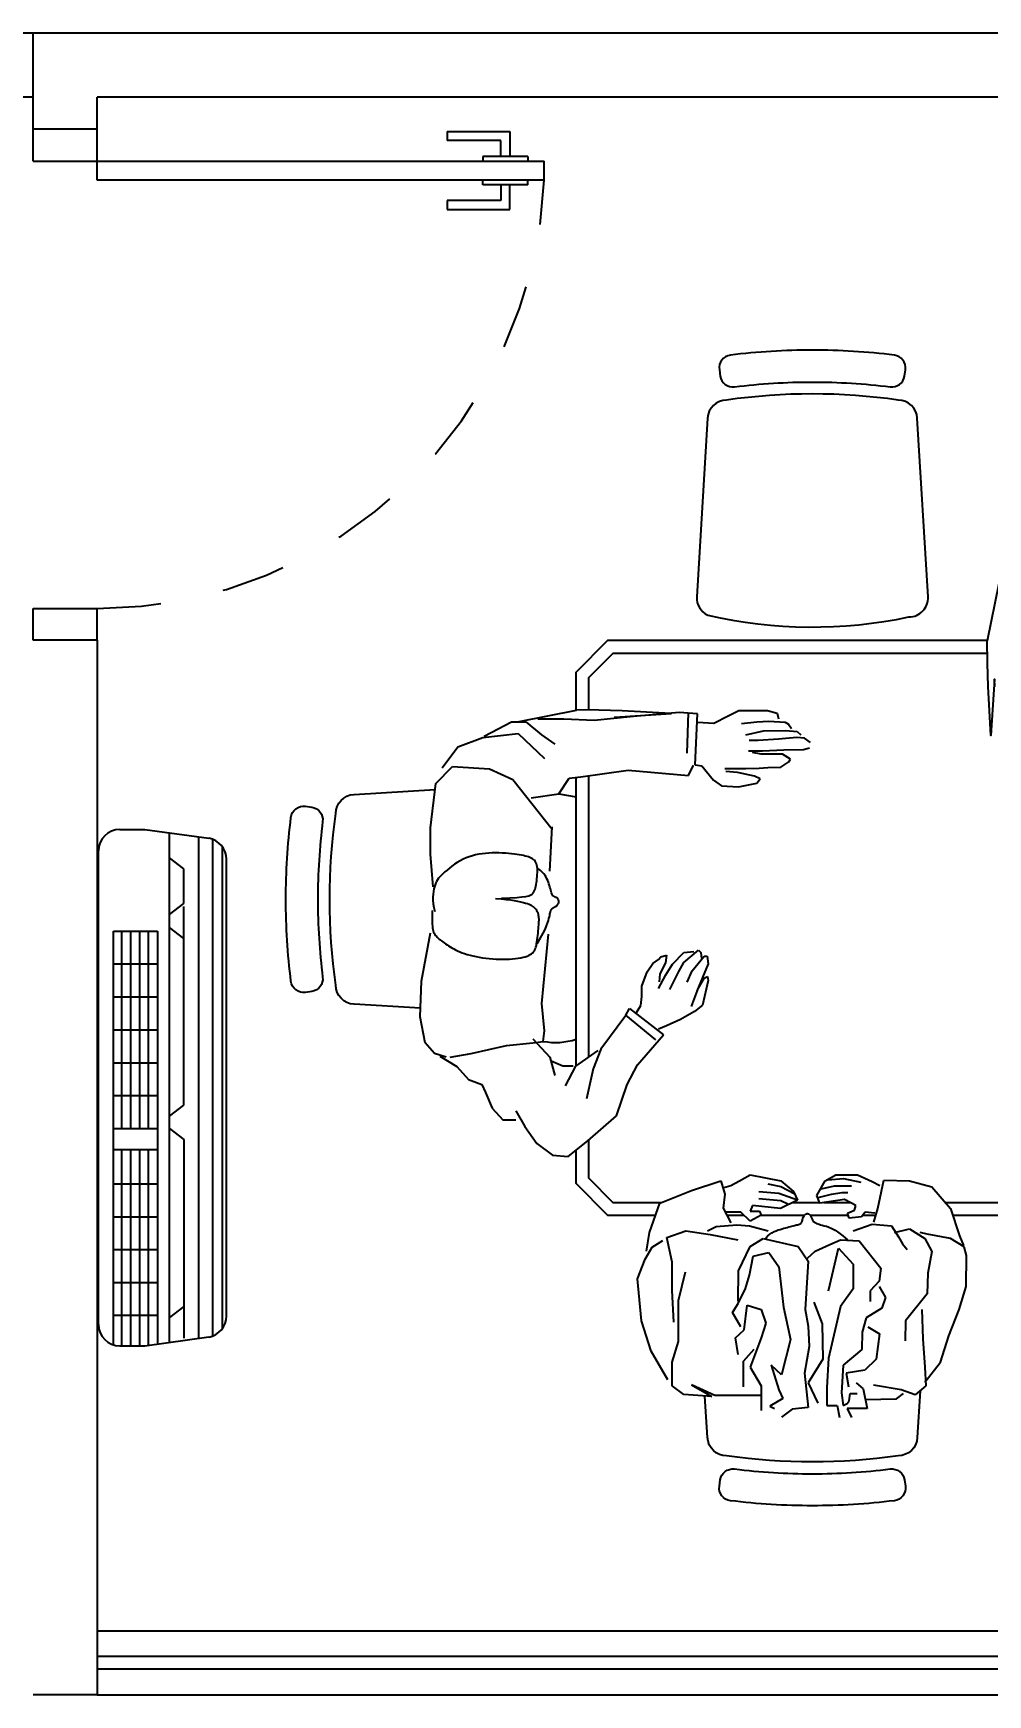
# Model space of a CAD drawing. Header units: millimetres. Extents: x 7034 to 7235, y -465 to -380.
# Drawn here: x 7177.969 to 7179.463, y -429.199 to -426.599 of the extents above; entities that cross this region are included whole.
import ezdxf

# ---------------------------------------------------------------- set-up
doc = ezdxf.new("R2010")
doc.units = ezdxf.units.MM
doc.header["$LTSCALE"] = 0.005
doc.linetypes.add('CONTINUO', pattern=[0])
doc.linetypes.add('DASHED', pattern=[19.05, 12.7, -6.35])
doc.layers.get('0').update_dxf_attribs({"linetype": 'CONTINUO'})
doc.layers.get('DEFPOINTS').update_dxf_attribs({"linetype": 'CONTINUO', "lineweight": 15})
for name, color, linetype in [('- COTAS', 12, 'Continuous'), ('ARQ-PEITORIAL', 4, 'Continuous'), ('ARQ_ESQUADRIA', 5, 'Continuous'), ('ARQ_JANELAALTA', 150, 'DASHED'), ('ARQ_MOBILIARIO 1', 8, 'Continuous'), ('ARQ_MOBILIARIO 2', 252, 'Continuous'), ('JANELA', 10, 'Continuous')]:
    doc.layers.add(name, color=color, linetype=linetype)
doc.layers.add('0-LAYOUT', color=250, linetype='Continuous', lineweight=25)
doc.layers.add('AR CONDICIONADO', color=1, linetype='Continuous', lineweight=25)
doc.styles.add('ARQ', font='arial.ttf', dxfattribs={"width": 0.9})
doc.dimstyles.new('1-50', dxfattribs={"dimtxt": 0.12, "dimasz": 0.06, "dimexe": 0.09, "dimexo": 0.1, "dimgap": 0.03, "dimtad": 1, "dimzin": 0, "dimdsep": 46, "dimtxsty": 'ARQ', "dimblk": 'ARCHTICK', "dimcen": 0, "dimdle": 0.07, "dimclrd": 1, "dimclre": 1, "dimclrt": 7, "dimadec": 0, "dimazin": 0, "dimtm": 1e-09, "dimtfac": 1, "dimtofl": 0, "dimtmove": 2, "dimatfit": 3, "dimldrblk": 'ARCHTICK', "dimfxl": 1, "dimtolj": 1, "dimtzin": 0, "dimlwd": -1, "dimlwe": -1, "dimarcsym": 0})

# ---------------------------------------------------------------- blocks, each defined once
blk = doc.blocks.new('_ArchTick')
at = {"color": 0, "linetype": 'ByBlock', "const_width": 0.15}
blk.add_lwpolyline([(-0.5, -0.5), (0.5, 0.5)], dxfattribs=at)
blk = doc.blocks.new('*D100')
at = {"layer": '- COTAS', "color": 1, "transparency": 16777216}
for p, q in [((7177.884, -427.4786), (7177.884, -428.3186)), ((7177.9192, -427.5486), (7177.794, -427.5486)), ((7177.9192, -428.2486), (7177.794, -428.2486))]:
    blk.add_line(p, q, dxfattribs=at)
at = {"layer": 'DEFPOINTS', "color": 0, "transparency": 16777216}
for p in [(7178.0192, -427.5486), (7177.884, -428.2486), (7178.0192, -428.2486)]:
    blk.add_point(p, dxfattribs=at)
at = {"layer": '- COTAS', "color": 1, "transparency": 16777216, "xscale": 0.06, "yscale": 0.06, "zscale": 0.06}
for p, rotation in [((7177.884, -427.5486), 90), ((7177.884, -428.2486), 270)]:
    blk.add_blockref('_ArchTick', p, dxfattribs=dict(at, rotation=rotation))
at = {"layer": '- COTAS', "color": 7, "transparency": 16777216, "insert": (7177.7927, -427.8986), "char_height": 0.12, "attachment_point": 5, "rotation": 90, "style": 'ARQ'}
blk.add_mtext('\\A1;0.70', dxfattribs=at)

msp = doc.modelspace()

# ---------------------------------------------------------------- linework, layer by layer
at = {"layer": '0-LAYOUT', "linetype": 'ByBlock'}
for points in [[(7179.1889, -427.1444, -0.030867), (7179.3109, -427.152, 0.408428), (7179.3331, -427.135), (7179.3346, -427.1251, 0.419966), (7179.3172, -427.1024, 0.030916), (7179.1889, -427.0944, 0.030916), (7179.0606, -427.1024, 0.419966), (7179.0433, -427.1251), (7179.0447, -427.135, 0.408428), (7179.067, -427.152, -0.030867)], [(7179.0547, -427.1727, 0.399285), (7179.0247, -427.2011), (7179.0078, -427.4805, 0.305593), (7179.0251, -427.5092, 0.109362), (7179.3401, -427.512, 0.429301), (7179.3701, -427.4805), (7179.3531, -427.2011, 0.399285), (7179.3232, -427.1727, 0.071734)], [(7178.4147, -427.9539, 0.030867), (7178.4223, -428.0759, -0.408428), (7178.4053, -428.0981), (7178.3954, -428.0995, -0.419966), (7178.3727, -428.0822, -0.030916), (7178.3647, -427.9539, -0.030916), (7178.3727, -427.8256, -0.419966), (7178.3954, -427.8083), (7178.4053, -427.8097, -0.408428), (7178.4223, -427.832, 0.030867)], [(7179.1889, -428.8528, 0.030867), (7179.3109, -428.8453, -0.408428), (7179.3331, -428.8623), (7179.3346, -428.8722, -0.419966), (7179.3172, -428.8949, -0.030916), (7179.1889, -428.9028, -0.030916), (7179.0606, -428.8949, -0.419966), (7179.0433, -428.8722), (7179.0447, -428.8623, -0.408428), (7179.067, -428.8453, 0.030867)]]:
    msp.add_lwpolyline(points, format="xyb", close=True, dxfattribs=at)
for points in [[(7178.8189, -427.6582), (7178.8189, -427.5986), (7178.8689, -427.5486), (7179.4633, -427.5486)], [(7178.8391, -427.6578), (7178.8389, -427.6069), (7178.8772, -427.5686), (7179.4629, -427.5686)], [(7178.8189, -428.215), (7178.8189, -427.7631)], [(7178.8389, -428.201), (7178.8389, -427.7605)], [(7178.9433, -428.4486), (7178.8689, -428.4486), (7178.8189, -428.3986), (7178.8189, -428.3466)], [(7178.9521, -428.4286), (7178.8772, -428.4286), (7178.8389, -428.3903), (7178.8389, -428.3306)], [(7179.1764, -428.4486), (7179.1079, -428.4486)], [(7179.2003, -428.4286), (7179.1579, -428.4286)], [(7179.2451, -428.4486), (7179.1856, -428.4486)], [(7179.2486, -428.4286), (7179.2068, -428.4286)], [(7179.2882, -428.4486), (7179.2675, -428.4486)], [(7179.9524, -428.4286), (7179.3974, -428.4286)], [(7179.9364, -428.4486), (7179.4088, -428.4486)]]:
    msp.add_lwpolyline(points, dxfattribs=at)
for points in [[(7178.5754, -428.1244), (7178.4714, -428.1181, -0.399285), (7178.443, -428.0882, -0.071734), (7178.443, -427.8197, -0.399285), (7178.4714, -427.7897), (7178.5982, -427.782)], [(7179.3576, -428.723), (7179.3531, -428.7961, -0.399285), (7179.3232, -428.8246, -0.071734), (7179.0547, -428.8246, -0.399285), (7179.0247, -428.7961), (7179.0208, -428.7311)]]:
    msp.add_lwpolyline(points, format="xyb", dxfattribs=at)
at = {"layer": 'AR CONDICIONADO', "color": 1}
for p, q in [((7178.1048, -427.8446), (7178.1437, -427.8446)), ((7178.1437, -427.8446), (7178.2442, -427.8584)), ((7178.1827, -428.6472), (7178.1827, -427.85)), ((7178.0713, -428.6191), (7178.0713, -427.878)), ((7178.2286, -428.6409), (7178.2286, -427.8563)), ((7178.2506, -428.637), (7178.2506, -427.8602)), ((7178.2653, -428.6258), (7178.2653, -427.8714)), ((7178.2052, -427.9064), (7178.1827, -427.8892)), ((7178.2052, -427.9605), (7178.2052, -427.9064)), ((7178.2719, -428.6059), (7178.2719, -427.8913)), ((7178.1827, -427.9777), (7178.2052, -427.9605)), ((7178.2052, -428.2762), (7178.2052, -427.9653)), ((7178.0949, -428.0035), (7178.1638, -428.0035)), ((7178.0949, -428.3461), (7178.0949, -428.0035)), ((7178.1081, -428.3126), (7178.1081, -428.0035)), ((7178.122, -428.3126), (7178.122, -428.0035)), ((7178.1359, -428.3126), (7178.1359, -428.0035)), ((7178.1499, -428.3126), (7178.1499, -428.0035)), ((7178.1638, -428.0035), (7178.1638, -428.3461)), ((7178.2052, -428.0153), (7178.1827, -427.9981)), ((7178.0949, -428.055), (7178.1638, -428.055)), ((7178.0949, -428.1065), (7178.1638, -428.1065)), ((7178.0949, -428.1581), (7178.1638, -428.1581)), ((7178.0949, -428.2096), (7178.1638, -428.2096)), ((7178.0949, -428.2611), (7178.1638, -428.2611)), ((7178.1827, -428.2934), (7178.2052, -428.2762)), ((7178.0949, -428.3126), (7178.1638, -428.3126)), ((7178.1827, -428.3127), (7178.2052, -428.3299)), ((7178.0949, -428.6511), (7178.0949, -428.3461)), ((7178.1638, -428.3461), (7178.0949, -428.3461)), ((7178.1081, -428.6525), (7178.1081, -428.3461)), ((7178.122, -428.6525), (7178.122, -428.3461)), ((7178.1359, -428.6525), (7178.1359, -428.3461)), ((7178.1499, -428.6517), (7178.1499, -428.3461)), ((7178.1638, -428.3461), (7178.1638, -428.6498)), ((7178.2052, -428.3299), (7178.2052, -428.6408)), ((7178.0949, -428.3991), (7178.1638, -428.3991)), ((7178.0949, -428.4506), (7178.1638, -428.4506)), ((7178.0949, -428.5021), (7178.1638, -428.5021)), ((7178.0949, -428.5537), (7178.1638, -428.5537)), ((7178.1638, -428.6052), (7178.0949, -428.6052)), ((7178.2052, -428.5908), (7178.1827, -428.608)), ((7178.1048, -428.6525), (7178.1437, -428.6525)), ((7178.1437, -428.6525), (7178.2442, -428.6387))]:
    msp.add_line(p, q, dxfattribs=at)
for centre, start, end in [((7178.1048, -427.878), 90, 180), ((7178.2384, -427.8913), 0, 80), ((7178.2384, -428.6059), 280.0623, 0.0623), ((7178.1048, -428.6191), 180, 270)]:
    msp.add_arc(centre, 0.0334, start, end, dxfattribs=at)
at = {"layer": 'ARQ-PEITORIAL'}
for p, q in [((7182.7992, -426.5986), (7177.9692, -426.5986)), ((7177.9692, -426.7486), (7177.9692, -426.5986)), ((7181.8392, -426.6986), (7178.0692, -426.6986)), ((7178.0692, -426.7486), (7178.0692, -426.6986)), ((7178.0692, -426.7486), (7177.9692, -426.7486)), ((7178.0692, -427.5486), (7177.9692, -427.5486)), ((7178.0692, -427.5486), (7178.0692, -429.1986)), ((7178.0692, -429.1986), (7177.9692, -429.1986))]:
    msp.add_line(p, q, dxfattribs=at)
at = {"layer": 'ARQ_ESQUADRIA'}
for p, q in [((7177.9692, -426.5986), (7177.9192, -426.5986)), ((7177.9692, -426.6986), (7177.9192, -426.6986)), ((7177.9692, -426.7986), (7177.9692, -426.7486)), ((7178.0692, -426.7986), (7178.0692, -426.7486)), ((7178.6173, -426.7526), (7178.7153, -426.7526)), ((7178.6173, -426.7526), (7178.6173, -426.7666)), ((7178.7153, -426.7526), (7178.7153, -426.7916)), ((7178.6313, -426.7666), (7178.6173, -426.7666)), ((7178.7013, -426.7666), (7178.6313, -426.7666)), ((7178.7013, -426.7916), (7178.7013, -426.7666)), ((7177.9692, -426.7986), (7178.0692, -426.7986)), ((7178.0692, -426.7986), (7178.7692, -426.7986)), ((7178.0692, -426.8286), (7178.0692, -426.7986)), ((7178.7433, -426.7916), (7178.6733, -426.7916)), ((7178.6733, -426.7916), (7178.6733, -426.7986)), ((7178.7433, -426.7916), (7178.7433, -426.7986)), ((7178.7692, -426.8286), (7178.7692, -426.7986)), ((7178.7692, -426.8286), (7178.0692, -426.8286)), ((7178.6733, -426.8356), (7178.6733, -426.8286)), ((7178.7433, -426.8356), (7178.6733, -426.8356)), ((7178.7013, -426.8356), (7178.7013, -426.8606)), ((7178.7153, -426.8746), (7178.7153, -426.8356)), ((7178.7433, -426.8356), (7178.7433, -426.8286)), ((7178.6173, -426.8606), (7178.6173, -426.8746)), ((7178.6313, -426.8606), (7178.6173, -426.8606)), ((7178.7013, -426.8606), (7178.6313, -426.8606)), ((7178.6173, -426.8746), (7178.7153, -426.8746)), ((7177.9692, -427.4986), (7178.0692, -427.4986)), ((7177.9692, -427.5486), (7177.9692, -427.4986)), ((7178.0692, -427.5486), (7178.0692, -427.4986)), ((7182.4892, -429.1386), (7178.0692, -429.1386)), ((7182.4892, -429.1586), (7178.0692, -429.1586))]:
    msp.add_line(p, q, dxfattribs=at)
at = {"layer": 'ARQ_JANELAALTA'}
msp.add_arc((7178.0692, -426.7979), 0.7007, 270, 357.4911, dxfattribs=at)
at = {"layer": 'ARQ_MOBILIARIO 1', "linetype": 'Continuous'}
msp.add_lwpolyline([(7179.0823, -428.4486), (7179.0552, -428.4486)], dxfattribs=at)
at = {"layer": 'ARQ_MOBILIARIO 2', "linetype": 'Continuous'}
for p, q in [((7179.4632, -427.5487), (7179.4813, -427.459)), ((7178.819, -427.6582), (7178.7293, -427.6762)), ((7178.8001, -427.672), (7178.7591, -427.6721)), ((7178.8472, -427.6741), (7178.8001, -427.672)), ((7178.9087, -427.6678), (7178.8472, -427.6741)), ((7178.9803, -427.6616), (7178.9087, -427.6678)), ((7179.0091, -427.6636), (7178.9803, -427.6616)), ((7178.9929, -427.7251), (7178.9948, -427.6616)), ((7179.0052, -427.7433), (7179.0091, -427.6636)), ((7179.0346, -427.6783), (7179.0573, -427.667)), ((7179.0573, -427.667), (7179.0739, -427.6586)), ((7179.0739, -427.6586), (7179.1185, -427.6586)), ((7179.1185, -427.6586), (7179.1336, -427.6624)), ((7179.1336, -427.6624), (7179.1359, -427.6714)), ((7178.673, -427.7008), (7178.7283, -427.6945)), ((7178.675, -427.6987), (7178.7181, -427.6762)), ((7178.7181, -427.6762), (7178.7406, -427.6762)), ((7178.7283, -427.6945), (7178.7694, -427.7336)), ((7178.7406, -427.6762), (7178.7651, -427.6966)), ((7178.7651, -427.6966), (7178.7856, -427.7111)), ((7179.0097, -427.6768), (7179.0346, -427.6783)), ((7179.0777, -427.679), (7179.1019, -427.676)), ((7179.0845, -427.6964), (7179.1125, -427.6903)), ((7179.1019, -427.676), (7179.1208, -427.6752)), ((7179.1125, -427.6903), (7179.1472, -427.6896)), ((7179.1208, -427.6752), (7179.1465, -427.6767)), ((7179.1465, -427.6767), (7179.1517, -427.6798)), ((7179.1472, -427.6896), (7179.1653, -427.6911)), ((7179.1517, -427.6798), (7179.1563, -427.6865)), ((7179.1653, -427.6911), (7179.1706, -427.6964)), ((7178.6095, -427.7482), (7178.634, -427.7153)), ((7178.634, -427.7153), (7178.673, -427.7008)), ((7179.0891, -427.7213), (7179.111, -427.7213)), ((7179.1042, -427.7054), (7179.0898, -427.7054)), ((7179.1087, -427.7266), (7179.0951, -427.7244)), ((7179.1359, -427.7032), (7179.1042, -427.7054)), ((7179.111, -427.7213), (7179.1442, -427.7198)), ((7179.1646, -427.7009), (7179.1359, -427.7032)), ((7179.1442, -427.7198), (7179.1752, -427.7197)), ((7179.1767, -427.7016), (7179.1646, -427.7009)), ((7179.1752, -427.7197), (7179.1842, -427.7168)), ((7179.1858, -427.7084), (7179.1767, -427.7016)), ((7178.5993, -427.7727), (7178.6258, -427.7461)), ((7178.6258, -427.7461), (7178.6833, -427.7498)), ((7178.6833, -427.7498), (7178.7201, -427.7664)), ((7178.8267, -427.7622), (7178.9005, -427.7518)), ((7178.9005, -427.7518), (7178.9949, -427.76)), ((7178.9949, -427.76), (7179.0029, -427.7438)), ((7179.0052, -427.7433), (7179.0158, -427.7448)), ((7179.0158, -427.7448), (7179.034, -427.7674)), ((7179.0521, -427.7493), (7179.0846, -427.7493)), ((7179.0846, -427.7493), (7179.1057, -427.7485)), ((7179.1057, -427.7485), (7179.1193, -427.7477)), ((7179.1269, -427.7266), (7179.1087, -427.7266)), ((7179.1193, -427.7477), (7179.1397, -427.747)), ((7179.1419, -427.7266), (7179.1269, -427.7266)), ((7179.1397, -427.747), (7179.1518, -427.7387)), ((7179.1548, -427.7348), (7179.1419, -427.7266)), ((7179.1518, -427.7387), (7179.1548, -427.7348)), ((7178.591, -427.8422), (7178.5993, -427.7727)), ((7178.7201, -427.7664), (7178.7817, -427.8441)), ((7178.792, -427.7888), (7178.8082, -427.7643)), ((7178.8082, -427.7643), (7178.8267, -427.7622)), ((7179.034, -427.7674), (7179.0468, -427.7765)), ((7179.0468, -427.7765), (7179.0733, -427.778)), ((7179.0717, -427.7554), (7179.0536, -427.7539)), ((7179.0982, -427.7614), (7179.0717, -427.7554)), ((7179.0733, -427.778), (7179.102, -427.772)), ((7179.1072, -427.7651), (7179.0982, -427.7614)), ((7179.102, -427.772), (7179.1072, -427.7651)), ((7178.7489, -427.7951), (7178.792, -427.7888)), ((7178.792, -427.7888), (7178.8189, -427.7933)), ((7178.5911, -427.8833), (7178.591, -427.8422)), ((7178.7778, -427.9098), (7178.7817, -427.8403)), ((7178.6823, -427.8816), (7178.6771, -427.882)), ((7178.6876, -427.8814), (7178.6823, -427.8816)), ((7178.693, -427.8813), (7178.6876, -427.8814)), ((7178.6982, -427.8814), (7178.693, -427.8813)), ((7178.7034, -427.8816), (7178.6982, -427.8814)), ((7178.7085, -427.8819), (7178.7034, -427.8816)), ((7178.7134, -427.8822), (7178.7085, -427.8819)), ((7178.5954, -427.9344), (7178.5911, -427.8833)), ((7178.6207, -427.9051), (7178.617, -427.9081)), ((7178.6246, -427.902), (7178.6207, -427.9051)), ((7178.6288, -427.8991), (7178.6246, -427.902)), ((7178.6331, -427.8962), (7178.6288, -427.8991)), ((7178.6376, -427.8935), (7178.6331, -427.8962)), ((7178.6423, -427.8911), (7178.6376, -427.8935)), ((7178.647, -427.889), (7178.6423, -427.8911)), ((7178.6518, -427.8872), (7178.647, -427.889)), ((7178.6567, -427.8857), (7178.6518, -427.8872)), ((7178.6617, -427.8844), (7178.6567, -427.8857)), ((7178.6668, -427.8834), (7178.6617, -427.8844)), ((7178.6719, -427.8826), (7178.6668, -427.8834)), ((7178.6771, -427.882), (7178.6719, -427.8826)), ((7178.718, -427.8827), (7178.7134, -427.8822)), ((7178.7224, -427.8831), (7178.718, -427.8827)), ((7178.7264, -427.8836), (7178.7224, -427.8831)), ((7178.7301, -427.8842), (7178.7264, -427.8836)), ((7178.7335, -427.8848), (7178.7301, -427.8842)), ((7178.7366, -427.8854), (7178.7335, -427.8848)), ((7178.7395, -427.8861), (7178.7366, -427.8854)), ((7178.7422, -427.8868), (7178.7395, -427.8861)), ((7178.7446, -427.8876), (7178.7422, -427.8868)), ((7178.7468, -427.8884), (7178.7446, -427.8876)), ((7178.7488, -427.8893), (7178.7468, -427.8884)), ((7178.7507, -427.8904), (7178.7488, -427.8893)), ((7178.7524, -427.8915), (7178.7507, -427.8904)), ((7178.7538, -427.8928), (7178.7524, -427.8915)), ((7178.7551, -427.8944), (7178.7538, -427.8928)), ((7178.7562, -427.8961), (7178.7551, -427.8944)), ((7178.757, -427.8981), (7178.7562, -427.8961)), ((7178.7577, -427.9003), (7178.757, -427.8981)), ((7178.7581, -427.9029), (7178.7577, -427.9003)), ((7178.7584, -427.9057), (7178.7581, -427.9029)), ((7178.7585, -427.9087), (7178.7584, -427.9057)), ((7178.7633, -427.9088), (7178.76, -427.9063)), ((7178.5982, -427.9311), (7178.5972, -427.9342)), ((7178.5994, -427.9283), (7178.5982, -427.9311)), ((7178.6006, -427.9258), (7178.5994, -427.9283)), ((7178.6021, -427.9234), (7178.6006, -427.9258)), ((7178.6038, -427.921), (7178.6021, -427.9234)), ((7178.6058, -427.9187), (7178.6038, -427.921)), ((7178.6081, -427.9163), (7178.6058, -427.9187)), ((7178.6107, -427.9137), (7178.6081, -427.9163)), ((7178.6137, -427.911), (7178.6107, -427.9137)), ((7178.617, -427.9081), (7178.6137, -427.911)), ((7178.7555, -427.9357), (7178.7561, -427.9332)), ((7178.7561, -427.9332), (7178.7566, -427.9306)), ((7178.7566, -427.9306), (7178.757, -427.9277)), ((7178.757, -427.9277), (7178.7574, -427.9247)), ((7178.7574, -427.9247), (7178.7577, -427.9216)), ((7178.7577, -427.9216), (7178.758, -427.9184)), ((7178.758, -427.9184), (7178.7583, -427.9151)), ((7178.7583, -427.9151), (7178.7584, -427.9119)), ((7178.7584, -427.9119), (7178.7585, -427.9087)), ((7178.7661, -427.9113), (7178.7633, -427.9088)), ((7178.7684, -427.9139), (7178.7661, -427.9113)), ((7178.7704, -427.9165), (7178.7684, -427.9139)), ((7178.772, -427.9191), (7178.7704, -427.9165)), ((7178.7734, -427.9218), (7178.772, -427.9191)), ((7178.7746, -427.9244), (7178.7734, -427.9218)), ((7178.7756, -427.9271), (7178.7746, -427.9244)), ((7178.7765, -427.9297), (7178.7756, -427.9271)), ((7178.7773, -427.9324), (7178.7765, -427.9297)), ((7178.7781, -427.9349), (7178.7773, -427.9324)), ((7178.5951, -427.9457), (7178.5948, -427.9503)), ((7178.5948, -427.9503), (7178.5949, -427.9553)), ((7178.5949, -427.9553), (7178.5954, -427.9608)), ((7178.5956, -427.9415), (7178.5951, -427.9457)), ((7178.5964, -427.9376), (7178.5956, -427.9415)), ((7178.5972, -427.9342), (7178.5964, -427.9376)), ((7178.7016, -427.9537), (7178.6927, -427.953)), ((7178.7096, -427.9545), (7178.7016, -427.9537)), ((7178.7022, -427.9523), (7178.7155, -427.9517)), ((7178.7165, -427.9554), (7178.7096, -427.9545)), ((7178.7155, -427.9517), (7178.7261, -427.951)), ((7178.7226, -427.9564), (7178.7165, -427.9554)), ((7178.728, -427.9574), (7178.7226, -427.9564)), ((7178.7261, -427.951), (7178.7343, -427.9502)), ((7178.7326, -427.9584), (7178.728, -427.9574)), ((7178.7365, -427.9593), (7178.7326, -427.9584)), ((7178.7343, -427.9502), (7178.7404, -427.9493)), ((7178.74, -427.9603), (7178.7365, -427.9593)), ((7178.7404, -427.9493), (7178.7448, -427.9482)), ((7178.7448, -427.9482), (7178.748, -427.947)), ((7178.748, -427.947), (7178.7501, -427.9456)), ((7178.7501, -427.9456), (7178.7517, -427.944)), ((7178.7517, -427.944), (7178.7529, -427.9422)), ((7178.7529, -427.9422), (7178.754, -427.9402)), ((7178.754, -427.9402), (7178.7548, -427.9381)), ((7178.7548, -427.9381), (7178.7555, -427.9357)), ((7178.7788, -427.9373), (7178.7781, -427.9349)), ((7178.7794, -427.9396), (7178.7788, -427.9373)), ((7178.78, -427.9417), (7178.7794, -427.9396)), ((7178.7805, -427.9435), (7178.78, -427.9417)), ((7178.781, -427.9451), (7178.7805, -427.9435)), ((7178.7815, -427.9464), (7178.781, -427.9451)), ((7178.782, -427.9474), (7178.7815, -427.9464)), ((7178.7825, -427.9482), (7178.782, -427.9474)), ((7178.783, -427.9488), (7178.7825, -427.9482)), ((7178.7835, -427.9492), (7178.783, -427.9488)), ((7178.7841, -427.9496), (7178.7835, -427.9492)), ((7178.7847, -427.9499), (7178.7841, -427.9496)), ((7178.7854, -427.9501), (7178.7847, -427.9499)), ((7178.7862, -427.9504), (7178.7854, -427.9501)), ((7178.787, -427.9508), (7178.7862, -427.9504)), ((7178.7879, -427.9511), (7178.787, -427.9508)), ((7178.7887, -427.9516), (7178.7879, -427.9511)), ((7178.7895, -427.9521), (7178.7887, -427.9516)), ((7178.7902, -427.9527), (7178.7895, -427.9521)), ((7178.7909, -427.9534), (7178.7902, -427.9527)), ((7178.7914, -427.9542), (7178.7909, -427.9534)), ((7178.7917, -427.955), (7178.7914, -427.9542)), ((7178.7915, -427.9602), (7178.7918, -427.9592)), ((7178.792, -427.956), (7178.7917, -427.955)), ((7178.7918, -427.9592), (7178.792, -427.9581)), ((7178.792, -427.9571), (7178.792, -427.956)), ((7178.792, -427.9581), (7178.792, -427.9571)), ((7178.5939, -427.9765), (7178.5938, -427.9811)), ((7178.5938, -427.9811), (7178.5938, -427.9853)), ((7178.5938, -427.9853), (7178.5939, -427.9891)), ((7178.5939, -427.9714), (7178.5939, -427.9765)), ((7178.5954, -427.9608), (7178.5964, -427.9667)), ((7178.5964, -427.9667), (7178.5979, -427.9731)), ((7178.7429, -427.9612), (7178.74, -427.9603)), ((7178.7454, -427.9621), (7178.7429, -427.9612)), ((7178.7476, -427.9629), (7178.7454, -427.9621)), ((7178.7494, -427.9637), (7178.7476, -427.9629)), ((7178.751, -427.9646), (7178.7494, -427.9637)), ((7178.7523, -427.9655), (7178.751, -427.9646)), ((7178.7535, -427.9665), (7178.7523, -427.9655)), ((7178.7546, -427.9675), (7178.7535, -427.9665)), ((7178.7556, -427.9687), (7178.7546, -427.9675)), ((7178.7565, -427.9699), (7178.7556, -427.9687)), ((7178.7574, -427.9713), (7178.7565, -427.9699)), ((7178.7582, -427.9727), (7178.7574, -427.9713)), ((7178.7589, -427.9742), (7178.7582, -427.9727)), ((7178.7595, -427.9758), (7178.7589, -427.9742)), ((7178.76, -427.9774), (7178.7595, -427.9758)), ((7178.7604, -427.9791), (7178.76, -427.9774)), ((7178.7607, -427.9809), (7178.7604, -427.9791)), ((7178.7609, -427.9827), (7178.7607, -427.9809)), ((7178.761, -427.9847), (7178.7609, -427.9827)), ((7178.761, -427.9867), (7178.761, -427.9847)), ((7178.7757, -427.9871), (7178.7765, -427.9839)), ((7178.7765, -427.9839), (7178.7772, -427.9811)), ((7178.7772, -427.9811), (7178.7777, -427.9788)), ((7178.7777, -427.9788), (7178.7781, -427.9768)), ((7178.7781, -427.9768), (7178.7785, -427.9752)), ((7178.7785, -427.9752), (7178.7789, -427.9738)), ((7178.7789, -427.9738), (7178.7792, -427.9726)), ((7178.7792, -427.9726), (7178.7796, -427.9717)), ((7178.7796, -427.9717), (7178.7799, -427.9708)), ((7178.7799, -427.9708), (7178.7803, -427.9701)), ((7178.7803, -427.9701), (7178.7807, -427.9694)), ((7178.7807, -427.9694), (7178.7812, -427.9688)), ((7178.7812, -427.9688), (7178.7817, -427.9683)), ((7178.7817, -427.9683), (7178.7823, -427.9677)), ((7178.7823, -427.9677), (7178.7829, -427.9672)), ((7178.7829, -427.9672), (7178.7835, -427.9668)), ((7178.7835, -427.9668), (7178.7842, -427.9664)), ((7178.7842, -427.9664), (7178.7849, -427.966)), ((7178.7849, -427.966), (7178.7857, -427.9656)), ((7178.7857, -427.9656), (7178.7864, -427.9652)), ((7178.7864, -427.9652), (7178.7872, -427.9648)), ((7178.7872, -427.9648), (7178.788, -427.9644)), ((7178.788, -427.9644), (7178.7887, -427.9639)), ((7178.7887, -427.9639), (7178.7894, -427.9634)), ((7178.7894, -427.9634), (7178.7901, -427.9627)), ((7178.7901, -427.9627), (7178.7906, -427.962)), ((7178.7906, -427.962), (7178.7911, -427.9611)), ((7178.7911, -427.9611), (7178.7915, -427.9602)), ((7178.5769, -428.082), (7178.5911, -428.0063)), ((7178.5939, -427.9891), (7178.5939, -427.9926)), ((7178.5939, -427.9926), (7178.5941, -427.9957)), ((7178.5941, -427.9957), (7178.5944, -427.9985)), ((7178.5944, -427.9985), (7178.5948, -428.001)), ((7178.5948, -428.001), (7178.5953, -428.0032)), ((7178.5953, -428.0032), (7178.596, -428.0052)), ((7178.596, -428.0052), (7178.5969, -428.0071)), ((7178.5969, -428.0071), (7178.5979, -428.0087)), ((7178.5979, -428.0087), (7178.599, -428.0103)), ((7178.599, -428.0103), (7178.6003, -428.0117)), ((7178.6003, -428.0117), (7178.6017, -428.0131)), ((7178.7587, -428.0138), (7178.7591, -428.0103)), ((7178.7591, -428.0103), (7178.7595, -428.0068)), ((7178.7595, -428.0068), (7178.7598, -428.0033)), ((7178.7598, -428.0033), (7178.7601, -428)), ((7178.7601, -428), (7178.7604, -427.9969)), ((7178.7604, -427.9969), (7178.7606, -427.994)), ((7178.7606, -427.994), (7178.7608, -427.9914)), ((7178.7608, -427.9914), (7178.7609, -427.989)), ((7178.7609, -427.989), (7178.761, -427.9867)), ((7178.7634, -428.0144), (7178.7674, -428.0071)), ((7178.7654, -428.1167), (7178.7756, -428.0082)), ((7178.7674, -428.0071), (7178.7705, -428.0009)), ((7178.7705, -428.0009), (7178.7728, -427.9955)), ((7178.7728, -427.9955), (7178.7745, -427.991)), ((7178.7745, -427.991), (7178.7757, -427.9871)), ((7178.6017, -428.0131), (7178.6032, -428.0146)), ((7178.6032, -428.0146), (7178.6048, -428.016)), ((7178.6048, -428.016), (7178.6066, -428.0175)), ((7178.6066, -428.0175), (7178.6085, -428.019)), ((7178.6085, -428.019), (7178.6105, -428.0205)), ((7178.6105, -428.0205), (7178.6126, -428.022)), ((7178.6126, -428.022), (7178.6148, -428.0236)), ((7178.6148, -428.0236), (7178.6171, -428.0251)), ((7178.6171, -428.0251), (7178.6195, -428.0267)), ((7178.6195, -428.0267), (7178.622, -428.0283)), ((7178.622, -428.0283), (7178.6247, -428.0299)), ((7178.6247, -428.0299), (7178.6275, -428.0314)), ((7178.6275, -428.0314), (7178.6305, -428.033)), ((7178.6305, -428.033), (7178.6336, -428.0345)), ((7178.6336, -428.0345), (7178.637, -428.0359)), ((7178.637, -428.0359), (7178.6406, -428.0374)), ((7178.6406, -428.0374), (7178.6445, -428.0387)), ((7178.7494, -428.0391), (7178.7511, -428.0377)), ((7178.7511, -428.0377), (7178.7526, -428.0362)), ((7178.7526, -428.0362), (7178.7537, -428.0346)), ((7178.7537, -428.0346), (7178.7547, -428.0328)), ((7178.7547, -428.0328), (7178.7555, -428.0308)), ((7178.7555, -428.0308), (7178.7562, -428.0286)), ((7178.7562, -428.0286), (7178.7568, -428.0261)), ((7178.7568, -428.0261), (7178.7573, -428.0234)), ((7178.7573, -428.0234), (7178.7578, -428.0204)), ((7178.7578, -428.0204), (7178.7583, -428.0171)), ((7178.7583, -428.0171), (7178.7587, -428.0138)), ((7178.7583, -428.0228), (7178.7634, -428.0144)), ((7178.9701, -428.0556), (7178.9879, -428.037)), ((7178.9879, -428.0527), (7179.0108, -428.0333)), ((7178.9879, -428.037), (7179.0034, -428.0356)), ((7179.0108, -428.0333), (7179.0145, -428.037)), ((7179.0145, -428.037), (7179.0153, -428.0467)), ((7178.6445, -428.0387), (7178.6486, -428.04)), ((7178.6486, -428.04), (7178.653, -428.0413)), ((7178.653, -428.0413), (7178.6576, -428.0424)), ((7178.6576, -428.0424), (7178.6624, -428.0435)), ((7178.6624, -428.0435), (7178.6674, -428.0444)), ((7178.6674, -428.0444), (7178.6726, -428.0453)), ((7178.6726, -428.0453), (7178.6778, -428.046)), ((7178.6778, -428.046), (7178.6832, -428.0466)), ((7178.6832, -428.0466), (7178.6886, -428.0471)), ((7178.6886, -428.0471), (7178.694, -428.0474)), ((7178.694, -428.0474), (7178.6994, -428.0476)), ((7178.6994, -428.0476), (7178.7047, -428.0477)), ((7178.7047, -428.0477), (7178.7099, -428.0476)), ((7178.7099, -428.0476), (7178.7149, -428.0474)), ((7178.7149, -428.0474), (7178.7197, -428.0471)), ((7178.7197, -428.0471), (7178.7243, -428.0467)), ((7178.7243, -428.0467), (7178.7285, -428.0461)), ((7178.7285, -428.0461), (7178.7324, -428.0454)), ((7178.7324, -428.0454), (7178.736, -428.0446)), ((7178.736, -428.0446), (7178.7393, -428.0437)), ((7178.7393, -428.0437), (7178.7423, -428.0427)), ((7178.7423, -428.0427), (7178.745, -428.0416)), ((7178.745, -428.0416), (7178.7474, -428.0404)), ((7178.7474, -428.0404), (7178.7494, -428.0391)), ((7178.9301, -428.0674), (7178.939, -428.0541)), ((7178.939, -428.0541), (7178.9479, -428.0482)), ((7178.9479, -428.0482), (7178.9516, -428.0438)), ((7178.9589, -428.0534), (7178.9501, -428.0704)), ((7178.9516, -428.0438), (7178.9604, -428.0415)), ((7178.9604, -428.0415), (7178.9589, -428.0534)), ((7178.9597, -428.0719), (7178.9701, -428.0556)), ((7178.9797, -428.0667), (7178.9879, -428.0527)), ((7179.0005, -428.0659), (7179.0197, -428.0429)), ((7179.0256, -428.0548), (7179.0079, -428.0978)), ((7179.0197, -428.0429), (7179.0241, -428.0429)), ((7179.0241, -428.0429), (7179.0256, -428.0548)), ((7178.575, -428.1376), (7178.5769, -428.082)), ((7178.922, -428.0897), (7178.9301, -428.0674)), ((7178.922, -428.106), (7178.922, -428.0897)), ((7178.9479, -428.0934), (7178.9597, -428.0719)), ((7178.9501, -428.0704), (7178.9493, -428.083)), ((7178.9657, -428.0949), (7178.9797, -428.0667)), ((7178.9931, -428.0837), (7179.0005, -428.0659)), ((7179.0108, -428.0926), (7179.0197, -428.0771)), ((7179.0256, -428.0808), (7179.0168, -428.1193)), ((7179.0197, -428.0771), (7179.0249, -428.0748)), ((7179.0249, -428.0748), (7179.0256, -428.0808)), ((7178.9205, -428.1201), (7178.922, -428.106)), ((7178.9998, -428.1215), (7179.0108, -428.0926)), ((7178.583, -428.1783), (7178.575, -428.1376)), ((7178.7697, -428.1599), (7178.7654, -428.1167)), ((7178.8969, -428.1355), (7178.8578, -428.1885)), ((7178.8968, -428.1353), (7178.9028, -428.1249)), ((7178.9438, -428.174), (7178.8968, -428.1353)), ((7178.9028, -428.1249), (7178.9561, -428.166)), ((7178.9138, -428.1312), (7178.9205, -428.1201)), ((7179.0042, -428.1296), (7178.9827, -428.1422)), ((7179.0168, -428.1193), (7179.0042, -428.1296)), ((7178.7677, -428.1762), (7178.7697, -428.1599)), ((7178.9151, -428.213), (7178.9561, -428.166)), ((7178.9605, -428.1519), (7178.9479, -428.1571)), ((7178.9827, -428.1422), (7178.9605, -428.1519)), ((7178.5975, -428.1949), (7178.583, -428.1783)), ((7178.6548, -428.1949), (7178.7101, -428.1824)), ((7178.7101, -428.1824), (7178.7511, -428.1782)), ((7178.7511, -428.172), (7178.7779, -428.201)), ((7178.7511, -428.1782), (7178.7677, -428.1762)), ((7178.8187, -428.2152), (7178.8538, -428.1906)), ((7178.8578, -428.1885), (7178.8455, -428.2193)), ((7178.6158, -428.2011), (7178.5975, -428.1949)), ((7178.6058, -428.1991), (7178.6323, -428.2153)), ((7178.622, -428.2011), (7178.6548, -428.1949)), ((7178.6323, -428.2153), (7178.6508, -428.2357)), ((7178.7779, -428.201), (7178.786, -428.2297)), ((7178.7982, -428.2152), (7178.7799, -428.2069)), ((7178.8147, -428.2152), (7178.7982, -428.2152)), ((7178.8025, -428.2459), (7178.8187, -428.2152)), ((7178.8455, -428.2193), (7178.8353, -428.2663)), ((7178.8988, -428.2438), (7178.9151, -428.213)), ((7178.6508, -428.2357), (7178.6714, -428.2439)), ((7178.6714, -428.2439), (7178.6774, -428.2564)), ((7178.8823, -428.2929), (7178.8988, -428.2438)), ((7178.6774, -428.2564), (7178.6876, -428.2809)), ((7178.6876, -428.2809), (7178.7042, -428.2992)), ((7178.7247, -428.285), (7178.739, -428.3095)), ((7178.8373, -428.3319), (7178.8823, -428.2929)), ((7178.7042, -428.2992), (7178.7247, -428.2992)), ((7178.739, -428.3095), (7178.7575, -428.3361)), ((7178.7575, -428.3361), (7178.782, -428.3544)), ((7178.8066, -428.3565), (7178.8373, -428.3319)), ((7178.782, -428.3544), (7178.8066, -428.3565)), ((7178.9998, -428.4095), (7179.0457, -428.3942)), ((7179.0457, -428.3942), (7179.0521, -428.4155)), ((7179.0503, -428.4049), (7179.0613, -428.4015)), ((7179.0613, -428.4015), (7179.075, -428.3942)), ((7179.075, -428.3942), (7179.0916, -428.385)), ((7179.0916, -428.385), (7179.1393, -428.3943)), ((7179.1192, -428.3991), (7179.1395, -428.4033)), ((7179.1393, -428.3943), (7179.1594, -428.4109)), ((7179.1961, -428.4176), (7179.209, -428.3944)), ((7179.209, -428.3944), (7179.2255, -428.3851)), ((7179.2132, -428.393), (7179.2376, -428.391)), ((7179.2255, -428.3851), (7179.2594, -428.3851)), ((7179.2376, -428.391), (7179.2645, -428.3966)), ((7179.2594, -428.3851), (7179.2824, -428.3957)), ((7179.2824, -428.3957), (7179.2943, -428.4017)), ((7179.2915, -428.4376), (7179.3007, -428.3931)), ((7179.3007, -428.3931), (7179.3411, -428.3945)), ((7179.3411, -428.3945), (7179.3759, -428.4038)), ((7178.9502, -428.4293), (7178.9998, -428.4095)), ((7179.0521, -428.4155), (7179.0493, -428.4374)), ((7179.1052, -428.4111), (7179.1364, -428.4137)), ((7179.1052, -428.4219), (7179.1395, -428.4251)), ((7179.1364, -428.4137), (7179.1654, -428.4241)), ((7179.1658, -428.4249), (7179.1392, -428.4375)), ((7179.1395, -428.4033), (7179.1613, -428.4147)), ((7179.1395, -428.4251), (7179.1504, -428.4303)), ((7179.1594, -428.4109), (7179.1658, -428.4249)), ((7179.2007, -428.4296), (7179.1961, -428.4176)), ((7179.1981, -428.4205), (7179.2188, -428.4153)), ((7179.2392, -428.4236), (7179.2007, -428.4296)), ((7179.2028, -428.407), (7179.2235, -428.4023)), ((7179.2188, -428.4153), (7179.235, -428.4127)), ((7179.2235, -428.4023), (7179.25, -428.4023)), ((7179.235, -428.4127), (7179.2443, -428.4127)), ((7179.2567, -428.4329), (7179.2392, -428.4236)), ((7179.3759, -428.4038), (7179.4053, -428.4377)), ((7178.9337, -428.4752), (7178.9502, -428.4293)), ((7179.0493, -428.4374), (7179.0612, -428.46)), ((7179.0768, -428.4434), (7179.0539, -428.4434)), ((7179.0915, -428.4574), (7179.0768, -428.4434)), ((7179.0952, -428.4328), (7179.0915, -428.4421)), ((7179.0915, -428.4421), (7179.1062, -428.4421)), ((7179.1089, -428.4481), (7179.0915, -428.4574)), ((7179.1392, -428.4375), (7179.0952, -428.4328)), ((7179.1062, -428.4421), (7179.1089, -428.4481)), ((7179.1736, -428.4551), (7179.1739, -428.454)), ((7179.1739, -428.454), (7179.1742, -428.4528)), ((7179.1742, -428.4528), (7179.1747, -428.4516)), ((7179.1747, -428.4516), (7179.1752, -428.4505)), ((7179.1752, -428.4505), (7179.1758, -428.4494)), ((7179.1758, -428.4494), (7179.1765, -428.4484)), ((7179.1765, -428.4484), (7179.1773, -428.4476)), ((7179.1773, -428.4476), (7179.1781, -428.4468)), ((7179.1781, -428.4468), (7179.1789, -428.4462)), ((7179.1789, -428.4462), (7179.1797, -428.4458)), ((7179.1797, -428.4458), (7179.1806, -428.4456)), ((7179.1806, -428.4456), (7179.1815, -428.4457)), ((7179.1815, -428.4457), (7179.1823, -428.4459)), ((7179.1823, -428.4459), (7179.1832, -428.4462)), ((7179.1832, -428.4462), (7179.1839, -428.4468)), ((7179.1839, -428.4468), (7179.1847, -428.4474)), ((7179.1847, -428.4474), (7179.1854, -428.4482)), ((7179.1854, -428.4482), (7179.186, -428.4492)), ((7179.186, -428.4492), (7179.1865, -428.4502)), ((7179.1865, -428.4502), (7179.187, -428.4512)), ((7179.187, -428.4512), (7179.1875, -428.4523)), ((7179.1875, -428.4523), (7179.1879, -428.4535)), ((7179.1879, -428.4535), (7179.1884, -428.4546)), ((7179.2438, -428.4449), (7179.2548, -428.4402)), ((7179.2465, -428.4529), (7179.2438, -428.4449)), ((7179.2658, -428.4509), (7179.2465, -428.4529)), ((7179.2548, -428.4402), (7179.2567, -428.4329)), ((7179.2713, -428.4436), (7179.2658, -428.4509)), ((7179.2869, -428.4449), (7179.2713, -428.4436)), ((7179.2851, -428.4589), (7179.2915, -428.4376)), ((7179.4053, -428.4377), (7179.419, -428.4803)), ((7178.9291, -428.5044), (7178.9337, -428.4752)), ((7178.9612, -428.4832), (7178.9906, -428.4726)), ((7178.9906, -428.4726), (7179.0291, -428.4786)), ((7179.0245, -428.4726), (7179.0383, -428.466)), ((7179.0291, -428.4786), (7179.0722, -428.4866)), ((7179.0383, -428.466), (7179.0704, -428.4633)), ((7179.0704, -428.4633), (7179.0906, -428.4647)), ((7179.0906, -428.4647), (7179.1199, -428.4727)), ((7179.1188, -428.481), (7179.1222, -428.4781)), ((7179.1222, -428.4781), (7179.1256, -428.4758)), ((7179.1256, -428.4758), (7179.1289, -428.4739)), ((7179.1289, -428.4739), (7179.1322, -428.4725)), ((7179.1322, -428.4725), (7179.1354, -428.4713)), ((7179.1354, -428.4713), (7179.1385, -428.4704)), ((7179.1385, -428.4704), (7179.1415, -428.4695)), ((7179.1415, -428.4695), (7179.1443, -428.4687)), ((7179.1443, -428.4687), (7179.1471, -428.468)), ((7179.1471, -428.468), (7179.1497, -428.4672)), ((7179.1497, -428.4672), (7179.1522, -428.4665)), ((7179.1522, -428.4665), (7179.1545, -428.4659)), ((7179.1545, -428.4659), (7179.1567, -428.4652)), ((7179.1567, -428.4652), (7179.1588, -428.4647)), ((7179.1588, -428.4647), (7179.1608, -428.4642)), ((7179.1608, -428.4642), (7179.1626, -428.4638)), ((7179.1626, -428.4638), (7179.1643, -428.4634)), ((7179.1643, -428.4634), (7179.1658, -428.463)), ((7179.1658, -428.463), (7179.1672, -428.4627)), ((7179.1672, -428.4627), (7179.1685, -428.4623)), ((7179.1685, -428.4623), (7179.1696, -428.4619)), ((7179.1696, -428.4619), (7179.1705, -428.4614)), ((7179.1705, -428.4614), (7179.1713, -428.4608)), ((7179.1713, -428.4608), (7179.1719, -428.46)), ((7179.1719, -428.46), (7179.1724, -428.4592)), ((7179.1724, -428.4592), (7179.1728, -428.4583)), ((7179.1728, -428.4583), (7179.173, -428.4573)), ((7179.173, -428.4573), (7179.1733, -428.4562)), ((7179.1733, -428.4562), (7179.1736, -428.4551)), ((7179.1884, -428.4546), (7179.189, -428.4557)), ((7179.189, -428.4557), (7179.1896, -428.4568)), ((7179.1896, -428.4568), (7179.1904, -428.4578)), ((7179.1904, -428.4578), (7179.1914, -428.4587)), ((7179.1914, -428.4587), (7179.1925, -428.4595)), ((7179.1925, -428.4595), (7179.1938, -428.4603)), ((7179.1938, -428.4603), (7179.1954, -428.461)), ((7179.1954, -428.461), (7179.1972, -428.4617)), ((7179.1972, -428.4617), (7179.1993, -428.4624)), ((7179.1993, -428.4624), (7179.2017, -428.4631)), ((7179.2017, -428.4631), (7179.2044, -428.4638)), ((7179.2044, -428.4638), (7179.2075, -428.4646)), ((7179.2075, -428.4646), (7179.211, -428.4656)), ((7179.211, -428.4656), (7179.2149, -428.467)), ((7179.2149, -428.467), (7179.2194, -428.469)), ((7179.2194, -428.469), (7179.2245, -428.4718)), ((7179.2245, -428.4718), (7179.2302, -428.4756)), ((7179.2302, -428.4756), (7179.2366, -428.4805)), ((7179.2529, -428.4728), (7179.2823, -428.4622)), ((7179.2823, -428.4622), (7179.3126, -428.4649)), ((7179.3126, -428.4649), (7179.3236, -428.4822)), ((7179.3172, -428.4755), (7179.341, -428.4696)), ((7179.341, -428.4696), (7179.3649, -428.4849)), ((7179.3685, -428.4776), (7179.3575, -428.4755)), ((7179.4052, -428.4849), (7179.3685, -428.4776)), ((7178.9272, -428.517), (7178.9382, -428.4984)), ((7178.9382, -428.4984), (7178.9548, -428.4878)), ((7178.9694, -428.5217), (7178.9612, -428.4832)), ((7179.0731, -428.5351), (7179.0915, -428.4972)), ((7179.0915, -428.4972), (7179.1117, -428.4846)), ((7179.1117, -428.4846), (7179.1667, -428.4973)), ((7179.1153, -428.4846), (7179.1188, -428.481)), ((7179.1667, -428.4973), (7179.1823, -428.5199)), ((7179.1814, -428.5153), (7179.1933, -428.5046)), ((7179.1933, -428.5046), (7179.2162, -428.494)), ((7179.2143, -428.5665), (7179.23, -428.5)), ((7179.2162, -428.494), (7179.2328, -428.4867)), ((7179.23, -428.5), (7179.2529, -428.5246)), ((7179.2328, -428.4867), (7179.2621, -428.4881)), ((7179.2366, -428.4805), (7179.2438, -428.4867)), ((7179.2621, -428.4881), (7179.296, -428.5313)), ((7179.3236, -428.4822), (7179.33, -428.4928)), ((7179.33, -428.4928), (7179.3373, -428.5021)), ((7179.3649, -428.4849), (7179.3759, -428.5048)), ((7179.3759, -428.5048), (7179.3694, -428.5387)), ((7179.4263, -428.4975), (7179.4052, -428.4849)), ((7179.419, -428.4803), (7179.4254, -428.4955)), ((7179.43, -428.5115), (7179.4263, -428.4975)), ((7178.9153, -428.5476), (7178.9272, -428.517)), ((7178.9694, -428.5662), (7178.9694, -428.5217)), ((7179.0905, -428.5418), (7179.096, -428.5125)), ((7179.096, -428.5125), (7179.1208, -428.5066)), ((7179.1208, -428.5066), (7179.1364, -428.5292)), ((7179.1364, -428.5292), (7179.1437, -428.5923)), ((7179.1823, -428.5199), (7179.1776, -428.5957)), ((7179.2529, -428.5246), (7179.2529, -428.5632)), ((7179.296, -428.5313), (7179.2932, -428.5512)), ((7179.4299, -428.56), (7179.43, -428.5115)), ((7178.9216, -428.6134), (7178.9153, -428.5476)), ((7178.9795, -428.5815), (7178.9905, -428.537)), ((7179.073, -428.5829), (7179.0731, -428.5351)), ((7179.0841, -428.563), (7179.0905, -428.5418)), ((7179.2932, -428.5512), (7179.2795, -428.5665)), ((7179.3694, -428.5387), (7179.3685, -428.5712)), ((7178.9721, -428.6154), (7178.9694, -428.5662)), ((7178.9794, -428.646), (7178.9795, -428.5815)), ((7179.073, -428.5863), (7179.0841, -428.563)), ((7179.2529, -428.5632), (7179.2327, -428.5911)), ((7179.2795, -428.5665), (7179.2795, -428.5831)), ((7179.2932, -428.5599), (7179.3033, -428.5772)), ((7179.3033, -428.5772), (7179.2978, -428.5938)), ((7179.3685, -428.5712), (7179.3345, -428.6137)), ((7179.4189, -428.5959), (7179.4299, -428.56)), ((7179.0638, -428.6002), (7179.073, -428.5863)), ((7179.0767, -428.6228), (7179.0638, -428.6002)), ((7179.0822, -428.6275), (7179.0868, -428.5889)), ((7179.0868, -428.5889), (7179.1088, -428.5956)), ((7179.1088, -428.5956), (7179.1161, -428.6169)), ((7179.1437, -428.5923), (7179.1546, -428.6428)), ((7179.1776, -428.5957), (7179.1822, -428.6216)), ((7179.1914, -428.5844), (7179.2042, -428.6183)), ((7179.2327, -428.5911), (7179.2142, -428.6721)), ((7179.273, -428.609), (7179.2666, -428.631)), ((7179.2978, -428.5938), (7179.273, -428.609)), ((7179.3602, -428.5958), (7179.362, -428.6417)), ((7179.4023, -428.637), (7179.4189, -428.5959)), ((7178.9363, -428.6612), (7178.9216, -428.6134)), ((7179.0684, -428.6401), (7179.0822, -428.6275)), ((7179.1161, -428.6169), (7179.1088, -428.6401)), ((7179.1822, -428.6216), (7179.184, -428.6535)), ((7179.2042, -428.6183), (7179.2051, -428.6734)), ((7179.2666, -428.631), (7179.2665, -428.6582)), ((7179.2758, -428.623), (7179.2941, -428.6336)), ((7179.2941, -428.6336), (7179.2886, -428.6735)), ((7179.3345, -428.6137), (7179.3344, -428.645)), ((7178.9628, -428.7058), (7178.9363, -428.6612)), ((7178.9693, -428.6779), (7178.9794, -428.646)), ((7179.073, -428.666), (7179.0684, -428.6401)), ((7179.0812, -428.6766), (7179.0977, -428.658)), ((7179.1088, -428.6401), (7179.0913, -428.6859)), ((7179.1546, -428.6428), (7179.1408, -428.698)), ((7179.184, -428.6535), (7179.1766, -428.6953)), ((7179.2665, -428.6582), (7179.2372, -428.6828)), ((7179.362, -428.6417), (7179.3647, -428.6862)), ((7179.3895, -428.6782), (7179.4023, -428.637)), ((7178.9693, -428.7151), (7178.9693, -428.6779)), ((7179.0812, -428.7165), (7179.0812, -428.6766)), ((7179.0913, -428.6859), (7179.1087, -428.7152)), ((7179.1243, -428.6827), (7179.1362, -428.7212)), ((7179.1408, -428.698), (7179.1243, -428.6827)), ((7179.2051, -428.6734), (7179.1821, -428.7106)), ((7179.2142, -428.6721), (7179.2115, -428.7179)), ((7179.2372, -428.6828), (7179.2344, -428.7259)), ((7179.2886, -428.6735), (7179.2711, -428.6908)), ((7179.3647, -428.7094), (7179.3895, -428.6782)), ((7179.3647, -428.6862), (7179.3665, -428.7154)), ((7178.9995, -428.7138), (7179.0316, -428.7317)), ((7179.0362, -428.7304), (7178.9995, -428.7138)), ((7179.1766, -428.6953), (7179.1821, -428.7492)), ((7179.1821, -428.7106), (7179.1977, -428.7425)), ((7179.2711, -428.6908), (7179.2417, -428.6954)), ((7179.2417, -428.6954), (7179.2454, -428.7166)), ((7179.2573, -428.7107), (7179.2683, -428.72)), ((7178.9876, -428.729), (7178.9693, -428.7151)), ((7179.0316, -428.7317), (7178.9876, -428.729)), ((7179.1087, -428.7305), (7179.0362, -428.7304)), ((7179.1087, -428.7152), (7179.1087, -428.7537)), ((7179.1426, -428.7352), (7179.1224, -428.7471)), ((7179.1362, -428.7212), (7179.1426, -428.7352)), ((7179.2115, -428.7179), (7179.2114, -428.7459)), ((7179.2344, -428.7259), (7179.2371, -428.7459)), ((7179.2435, -428.7426), (7179.2463, -428.7386)), ((7179.2463, -428.7386), (7179.2481, -428.7273)), ((7179.2481, -428.7273), (7179.2591, -428.7273)), ((7179.2683, -428.72), (7179.2747, -428.7506)), ((7179.2718, -428.7366), (7179.3206, -428.7353)), ((7179.328, -428.7214), (7179.2848, -428.714)), ((7179.3206, -428.7353), (7179.3316, -428.7274)), ((7179.35, -428.7294), (7179.328, -428.7214)), ((7179.3665, -428.7154), (7179.35, -428.7294)), ((7179.1224, -428.7471), (7179.1298, -428.7504)), ((7179.1573, -428.7518), (7179.1408, -428.7644)), ((7179.1821, -428.7492), (7179.1573, -428.7518)), ((7179.2114, -428.7459), (7179.2279, -428.7459)), ((7179.2279, -428.7459), (7179.2316, -428.7645)), ((7179.2371, -428.7459), (7179.2435, -428.7426)), ((7179.2435, -428.7505), (7179.2499, -428.7645)), ((7179.2747, -428.7506), (7179.2435, -428.7505))]:
    msp.add_line(p, q, dxfattribs=at)
for points in [[(7179.4747, -427.6211), (7179.4738, -427.6092), (7179.4683, -427.6977), (7179.4683, -427.6977), (7179.466, -427.6591), (7179.4642, -427.6211), (7179.4631, -427.5842), (7179.4627, -427.5486)], [(7178.8914, -427.6696), (7178.8795, -427.6687), (7178.968, -427.6632), (7178.968, -427.6632), (7178.9294, -427.6609), (7178.8914, -427.6592), (7178.8545, -427.658), (7178.8189, -427.6576)]]:
    msp.add_lwpolyline(points, dxfattribs=at)
msp.add_arc((7178.7869, -428.0731), 0.1048, 259.4107, 287.7809, dxfattribs=at)
at = {"layer": 'JANELA'}
for p, q in [((7178.0692, -429.0986), (7181.8392, -429.0986)), ((7178.0692, -429.1986), (7182.4892, -429.1986))]:
    msp.add_line(p, q, dxfattribs=at)

# ---------------------------------------------------------------- dimensions: what is measured, and where the dimension line sits
at = {"layer": '- COTAS'}
dim = msp.add_linear_dim(base=(7177.884, -428.2486), p1=(7178.0192, -427.5486), p2=(7178.0192, -428.2486), angle=90, dimstyle='1-50', dxfattribs=at)
dim.commit()
dim.dimension.update_dxf_attribs({"geometry": '*D100', "text_midpoint": (7177.7927, -427.8986)})

doc.saveas('drawing.dxf')
